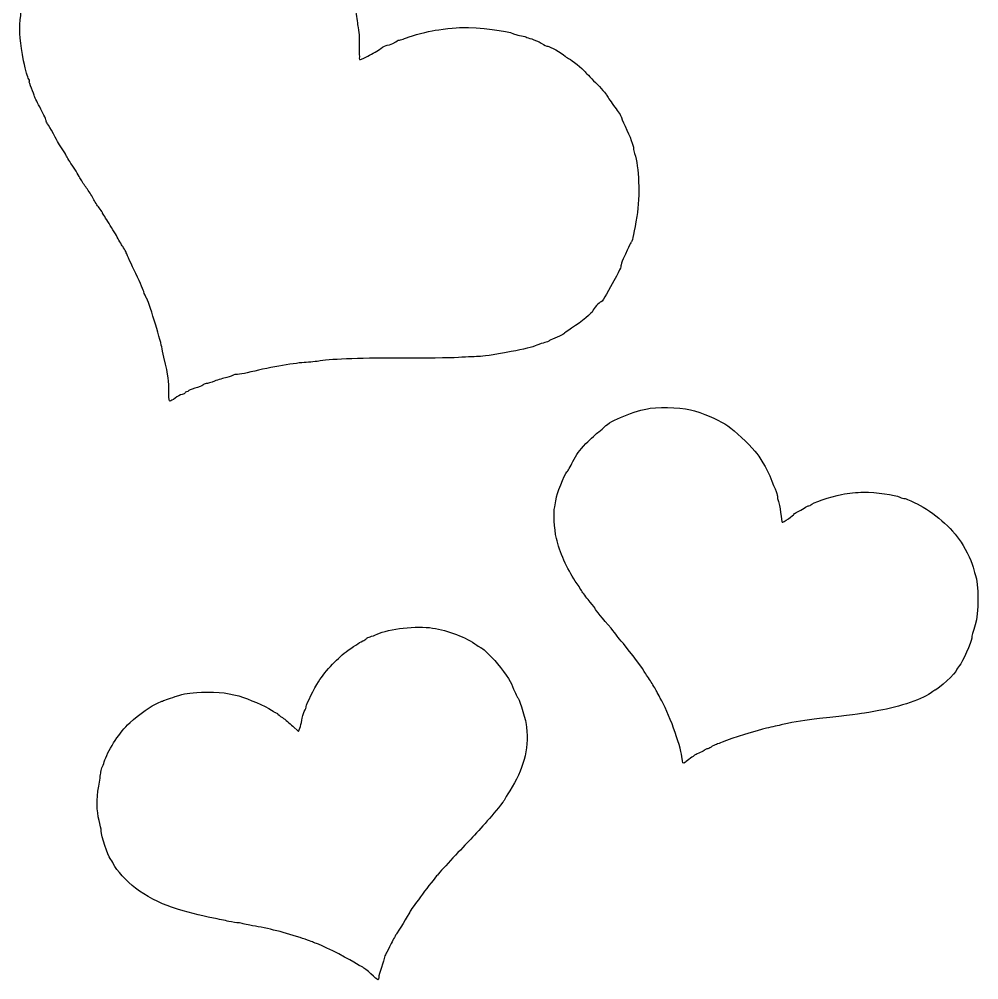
# Model space of a CAD drawing. Header units: centimetres. Extents: x -6.9 to 7, y -13.4 to 13.1.
# Drawn here: x -1.18 to 5.63, y -13.01 to -6.19 of the extents above; entities that cross this region are included whole.
import ezdxf

# ---------------------------------------------------------------- set-up
doc = ezdxf.new("R2010")
doc.units = ezdxf.units.CM
doc.header["$MEASUREMENT"] = 0
doc.layers.add('Layer 1', color=7, linetype='Continuous')

msp = doc.modelspace()

# ---------------------------------------------------------------- linework, layer by layer
at = {"layer": 'Layer 1'}
for points, knots in [([(-0.07537, -8.88031), (-0.0598, -8.86852), (-0.03747, -8.85678), (-0.02576, -8.8542), (-0.02576, -8.8542), (-0.01404, -8.85163), (-0.00445, -8.84648), (-0.00445, -8.84276), (-0.00445, -8.84276), (-0.00445, -8.83904), (0.00051, -8.83599), (0.00657, -8.83599), (0.00657, -8.83599), (0.01263, -8.83599), (0.01759, -8.83306), (0.01759, -8.82946), (0.01759, -8.82946), (0.01759, -8.82587), (0.03909, -8.81711), (0.06537, -8.81), (0.06537, -8.81), (0.09165, -8.80288), (0.11686, -8.79259), (0.12139, -8.78713), (0.12139, -8.78713), (0.12593, -8.78167), (0.13667, -8.77721), (0.14527, -8.77722), (0.14527, -8.77722), (0.15387, -8.77723), (0.18075, -8.76928), (0.20501, -8.75955), (0.20501, -8.75955), (0.22926, -8.74981), (0.26828, -8.73766), (0.29171, -8.73255), (0.29171, -8.73255), (0.31514, -8.72743), (0.336, -8.7205), (0.33808, -8.71715), (0.33808, -8.71715), (0.34015, -8.71379), (0.35383, -8.71105), (0.36849, -8.71105), (0.36849, -8.71105), (0.38314, -8.71105), (0.41354, -8.70643), (0.43604, -8.70078), (0.43604, -8.70078), (0.57369, -8.66619), (0.76025, -8.63231), (0.84074, -8.62727), (0.84074, -8.62727), (0.87914, -8.62487), (0.93041, -8.61972), (0.95466, -8.61582), (0.95466, -8.61582), (1.03907, -8.60227), (1.27243, -8.59461), (1.54262, -8.59653), (1.54262, -8.59653), (1.69219, -8.5976), (1.86913, -8.59533), (1.93582, -8.5915), (1.93582, -8.5915), (2.00252, -8.58767), (2.06858, -8.5847), (2.08263, -8.58491), (2.08263, -8.58491), (2.10458, -8.58524), (2.17098, -8.57502), (2.31065, -8.54982), (2.31065, -8.54982), (2.39548, -8.53451), (2.464, -8.51741), (2.49255, -8.50442), (2.49255, -8.50442), (2.50973, -8.4966), (2.53454, -8.48817), (2.54767, -8.4857), (2.54767, -8.4857), (2.56081, -8.48322), (2.57652, -8.47694), (2.58258, -8.47175), (2.58258, -8.47175), (2.58865, -8.46654), (2.61256, -8.45521), (2.63573, -8.44655), (2.63573, -8.44655), (2.65889, -8.4379), (2.67991, -8.42748), (2.68243, -8.42341), (2.68243, -8.42341), (2.68495, -8.41933), (2.71029, -8.40107), (2.73873, -8.38284), (2.73873, -8.38284), (2.81121, -8.33638), (2.88284, -8.27768), (2.88839, -8.2602), (2.88839, -8.2602), (2.8937, -8.24346), (2.93406, -8.20029), (2.94873, -8.19564), (2.94873, -8.19564), (2.95406, -8.19395), (2.97133, -8.1695), (2.9871, -8.14129), (2.9871, -8.14129), (3.07137, -7.99057), (3.09048, -7.953), (3.08887, -7.94124), (3.08887, -7.94124), (3.0879, -7.93414), (3.09478, -7.91179), (3.10415, -7.89158), (3.10415, -7.89158), (3.15148, -7.78958), (3.15923, -7.77371), (3.16333, -7.77031), (3.16333, -7.77031), (3.16962, -7.76511), (3.18477, -7.6932), (3.20127, -7.59025), (3.20127, -7.59025), (3.22513, -7.44142), (3.21783, -7.23592), (3.18539, -7.14287), (3.18539, -7.14287), (3.18127, -7.13104), (3.1779, -7.11448), (3.1779, -7.10606), (3.1779, -7.10606), (3.1779, -7.0868), (3.15535, -7.02728), (3.11836, -6.94889), (3.11836, -6.94889), (3.1026, -6.91549), (3.0897, -6.88457), (3.0897, -6.88018), (3.0897, -6.88018), (3.0897, -6.8758), (3.06979, -6.84579), (3.04546, -6.8135), (3.04546, -6.8135), (3.02113, -6.78121), (2.99588, -6.74433), (2.98936, -6.73155), (2.98936, -6.73155), (2.98284, -6.71876), (2.94656, -6.67749), (2.90874, -6.63983), (2.90874, -6.63983), (2.87091, -6.60217), (2.8358, -6.56568), (2.83071, -6.55873), (2.83071, -6.55873), (2.81874, -6.54241), (2.73667, -6.47611), (2.72225, -6.47112), (2.72225, -6.47112), (2.71617, -6.46901), (2.70293, -6.46009), (2.69283, -6.4513), (2.69283, -6.4513), (2.66675, -6.4286), (2.58372, -6.38125), (2.57001, -6.38125), (2.57001, -6.38125), (2.56367, -6.38125), (2.54273, -6.37156), (2.52348, -6.35971), (2.52348, -6.35971), (2.50423, -6.34787), (2.4741, -6.33433), (2.45652, -6.32963), (2.45652, -6.32963), (2.43895, -6.32492), (2.41948, -6.31849), (2.41326, -6.31532), (2.41326, -6.31532), (2.40704, -6.31216), (2.38733, -6.3071), (2.36945, -6.30408), (2.36945, -6.30408), (2.35157, -6.30106), (2.33185, -6.29585), (2.32563, -6.29251), (2.32563, -6.29251), (2.28842, -6.27251), (2.08118, -6.24706), (1.95787, -6.24736), (1.95787, -6.24736), (1.92762, -6.24743), (1.79569, -6.2625), (1.74841, -6.27129), (1.74841, -6.27129), (1.6882, -6.28247), (1.57762, -6.31373), (1.55274, -6.3266), (1.55274, -6.3266), (1.54151, -6.3324), (1.52583, -6.33715), (1.51788, -6.33715), (1.51788, -6.33715), (1.50993, -6.33715), (1.50232, -6.33963), (1.50098, -6.34266), (1.50098, -6.34266), (1.49729, -6.35095), (1.44482, -6.3739), (1.42956, -6.3739), (1.42956, -6.3739), (1.42222, -6.3739), (1.40181, -6.38433), (1.3842, -6.39709), (1.3842, -6.39709), (1.3666, -6.40984), (1.32514, -6.43419), (1.29207, -6.45121), (1.29207, -6.45121), (1.23583, -6.48014), (1.23196, -6.48114), (1.23217, -6.46661), (1.23217, -6.46661), (1.23229, -6.45806), (1.2321, -6.42461), (1.23175, -6.39227), (1.23175, -6.39227), (1.23139, -6.35994), (1.23108, -6.32356), (1.23106, -6.31143), (1.23106, -6.31143), (1.23104, -6.2993), (1.22771, -6.27119), (1.22367, -6.24896), (1.22367, -6.24896), (1.21962, -6.22673), (1.21235, -6.17712), (1.20752, -6.13871), (1.20752, -6.13871), (1.20269, -6.10031), (1.19588, -6.0652), (1.19238, -6.06069), (1.19238, -6.06069), (1.18887, -6.05618), (1.17592, -6.0165), (1.16358, -5.9725), (1.16358, -5.9725), (1.15125, -5.9285), (1.12834, -5.86605), (1.11266, -5.83371), (1.11266, -5.83371), (1.09698, -5.80137), (1.07918, -5.76254), (1.0731, -5.74743), (1.0731, -5.74743), (1.06702, -5.73231), (1.05219, -5.7075), (1.04015, -5.6923), (1.04015, -5.6923), (1.02811, -5.67711), (1.00891, -5.64769), (0.99748, -5.62694), (0.99748, -5.62694), (0.9695, -5.57613), (0.86329, -5.45945), (0.76247, -5.36877), (0.76247, -5.36877), (0.72878, -5.33847), (0.53524, -5.22002), (0.51942, -5.22002), (0.51942, -5.22002), (0.51754, -5.22002), (0.5076, -5.21341), (0.49732, -5.20532), (0.49732, -5.20532), (0.48704, -5.19724), (0.47362, -5.19062), (0.46749, -5.19062), (0.46749, -5.19062), (0.46137, -5.19062), (0.43949, -5.18248), (0.41888, -5.17253), (0.41888, -5.17253), (0.39826, -5.16257), (0.37313, -5.1526), (0.36302, -5.15036), (0.36302, -5.15036), (0.15889, -5.10514), (0.11674, -5.1), (-0.01296, -5.1045), (-0.01296, -5.1045), (-0.13881, -5.10888), (-0.18241, -5.11528), (-0.28112, -5.14388), (-0.28112, -5.14388), (-0.31405, -5.15342), (-0.34473, -5.16123), (-0.34932, -5.16123), (-0.34932, -5.16123), (-0.3539, -5.16123), (-0.38153, -5.17239), (-0.41073, -5.18603), (-0.41073, -5.18603), (-0.43992, -5.19967), (-0.47264, -5.2129), (-0.48344, -5.21542), (-0.48344, -5.21542), (-0.49425, -5.21795), (-0.51301, -5.22994), (-0.52514, -5.24207), (-0.52514, -5.24207), (-0.53727, -5.2542), (-0.54997, -5.26412), (-0.55336, -5.26412), (-0.55336, -5.26412), (-0.55676, -5.26412), (-0.57673, -5.2757), (-0.59774, -5.28984), (-0.59774, -5.28984), (-0.61875, -5.30399), (-0.63855, -5.31558), (-0.64174, -5.3156), (-0.64174, -5.3156), (-0.64493, -5.31562), (-0.65978, -5.32637), (-0.67475, -5.33949), (-0.67475, -5.33949), (-0.68972, -5.35261), (-0.72343, -5.37988), (-0.74967, -5.40009), (-0.74967, -5.40009), (-0.77591, -5.4203), (-0.79757, -5.44097), (-0.79779, -5.44602), (-0.79779, -5.44602), (-0.79802, -5.45107), (-0.80068, -5.45525), (-0.80372, -5.4553), (-0.80372, -5.4553), (-0.81242, -5.45544), (-0.8717, -5.51259), (-0.8717, -5.52084), (-0.8717, -5.52084), (-0.8717, -5.52884), (-0.91425, -5.59359), (-0.92753, -5.60581), (-0.92753, -5.60581), (-0.93196, -5.60989), (-0.94298, -5.62563), (-0.95202, -5.64078), (-0.95202, -5.64078), (-0.96105, -5.65594), (-0.97309, -5.66834), (-0.97878, -5.66834), (-0.97878, -5.66834), (-0.98446, -5.66834), (-1.00076, -5.69067), (-1.01499, -5.71795), (-1.01499, -5.71795), (-1.02923, -5.74524), (-1.05403, -5.79071), (-1.07011, -5.81901), (-1.07011, -5.81901), (-1.12059, -5.90784), (-1.12842, -5.92364), (-1.12412, -5.92795), (-1.12412, -5.92795), (-1.11861, -5.93345), (-1.13619, -6.00642), (-1.14302, -6.00642), (-1.14302, -6.00642), (-1.14773, -6.00642), (-1.17008, -6.09986), (-1.16769, -6.10959), (-1.16769, -6.10959), (-1.16716, -6.11176), (-1.1699, -6.1498), (-1.17379, -6.19411), (-1.17379, -6.19411), (-1.18143, -6.28134), (-1.17519, -6.35909), (-1.15049, -6.4843), (-1.15049, -6.4843), (-1.13582, -6.5587), (-1.12381, -6.59983), (-1.11254, -6.61428), (-1.11254, -6.61428), (-1.10873, -6.61915), (-1.10741, -6.62604), (-1.1096, -6.62959), (-1.1096, -6.62959), (-1.1118, -6.63313), (-1.10527, -6.6556), (-1.09511, -6.67952), (-1.09511, -6.67952), (-1.08494, -6.70343), (-1.07458, -6.72962), (-1.07207, -6.7377), (-1.07207, -6.7377), (-1.06957, -6.74579), (-1.04991, -6.78614), (-1.0284, -6.82737), (-1.0284, -6.82737), (-1.00689, -6.86861), (-0.98929, -6.90719), (-0.98929, -6.91312), (-0.98929, -6.91312), (-0.98929, -6.91904), (-0.98681, -6.92499), (-0.98378, -6.92634), (-0.98378, -6.92634), (-0.98075, -6.92769), (-0.96697, -6.95029), (-0.95316, -6.97656), (-0.95316, -6.97656), (-0.90997, -7.05874), (-0.90498, -7.0674), (-0.87697, -7.10876), (-0.87697, -7.10876), (-0.86194, -7.13093), (-0.84965, -7.15176), (-0.84965, -7.15504), (-0.84965, -7.15504), (-0.84965, -7.15832), (-0.82986, -7.19064), (-0.80567, -7.22687), (-0.80567, -7.22687), (-0.78148, -7.26309), (-0.75469, -7.30644), (-0.74614, -7.3232), (-0.74614, -7.3232), (-0.73759, -7.33996), (-0.71833, -7.36919), (-0.70334, -7.38815), (-0.70334, -7.38815), (-0.68836, -7.40711), (-0.66727, -7.44049), (-0.65649, -7.46234), (-0.65649, -7.46234), (-0.64571, -7.48418), (-0.62689, -7.51363), (-0.61467, -7.52778), (-0.61467, -7.52778), (-0.60245, -7.54193), (-0.59244, -7.55601), (-0.59243, -7.55908), (-0.59243, -7.55908), (-0.59242, -7.56215), (-0.57451, -7.59212), (-0.55263, -7.62569), (-0.55263, -7.62569), (-0.53075, -7.65926), (-0.50059, -7.70967), (-0.48561, -7.73771), (-0.48561, -7.73771), (-0.47063, -7.76575), (-0.4505, -7.79921), (-0.44087, -7.81208), (-0.44087, -7.81208), (-0.43125, -7.82495), (-0.42338, -7.83919), (-0.42338, -7.84372), (-0.42338, -7.84372), (-0.42338, -7.84825), (-0.39725, -7.90569), (-0.36531, -7.97137), (-0.36531, -7.97137), (-0.33338, -8.03705), (-0.30304, -8.10549), (-0.2979, -8.12347), (-0.2979, -8.12347), (-0.29276, -8.14145), (-0.28463, -8.16112), (-0.27984, -8.16719), (-0.27984, -8.16719), (-0.26521, -8.18572), (-0.18012, -8.45703), (-0.17035, -8.51629), (-0.17035, -8.51629), (-0.16835, -8.52842), (-0.16133, -8.56149), (-0.15475, -8.58979), (-0.15475, -8.58979), (-0.12064, -8.73646), (-0.11962, -8.74411), (-0.11981, -8.85253), (-0.11981, -8.85253), (-0.11987, -8.88399), (-0.11693, -8.90207), (-0.11179, -8.90194), (-0.11179, -8.90194), (-0.10732, -8.90182), (-0.09093, -8.89209), (-0.07537, -8.88031)], [0, 0, 0, 0, 0.008, 0.008, 0.008, 0.008, 0.016, 0.016, 0.016, 0.016, 0.024, 0.024, 0.024, 0.024, 0.032, 0.032, 0.032, 0.032, 0.04, 0.04, 0.04, 0.04, 0.048, 0.048, 0.048, 0.048, 0.056, 0.056, 0.056, 0.056, 0.064, 0.064, 0.064, 0.064, 0.072, 0.072, 0.072, 0.072, 0.08, 0.08, 0.08, 0.08, 0.088, 0.088, 0.088, 0.088, 0.096, 0.096, 0.096, 0.096, 0.104, 0.104, 0.104, 0.104, 0.112, 0.112, 0.112, 0.112, 0.12, 0.12, 0.12, 0.12, 0.128, 0.128, 0.128, 0.128, 0.136, 0.136, 0.136, 0.136, 0.144, 0.144, 0.144, 0.144, 0.152, 0.152, 0.152, 0.152, 0.16, 0.16, 0.16, 0.16, 0.168, 0.168, 0.168, 0.168, 0.176, 0.176, 0.176, 0.176, 0.184, 0.184, 0.184, 0.184, 0.192, 0.192, 0.192, 0.192, 0.2, 0.2, 0.2, 0.2, 0.208, 0.208, 0.208, 0.208, 0.216, 0.216, 0.216, 0.216, 0.224, 0.224, 0.224, 0.224, 0.232, 0.232, 0.232, 0.232, 0.24, 0.24, 0.24, 0.24, 0.248, 0.248, 0.248, 0.248, 0.256, 0.256, 0.256, 0.256, 0.264, 0.264, 0.264, 0.264, 0.272, 0.272, 0.272, 0.272, 0.28, 0.28, 0.28, 0.28, 0.288, 0.288, 0.288, 0.288, 0.296, 0.296, 0.296, 0.296, 0.304, 0.304, 0.304, 0.304, 0.312, 0.312, 0.312, 0.312, 0.32, 0.32, 0.32, 0.32, 0.328, 0.328, 0.328, 0.328, 0.336, 0.336, 0.336, 0.336, 0.344, 0.344, 0.344, 0.344, 0.352, 0.352, 0.352, 0.352, 0.36, 0.36, 0.36, 0.36, 0.368, 0.368, 0.368, 0.368, 0.376, 0.376, 0.376, 0.376, 0.384, 0.384, 0.384, 0.384, 0.392, 0.392, 0.392, 0.392, 0.4, 0.4, 0.4, 0.4, 0.408, 0.408, 0.408, 0.408, 0.416, 0.416, 0.416, 0.416, 0.424, 0.424, 0.424, 0.424, 0.432, 0.432, 0.432, 0.432, 0.44, 0.44, 0.44, 0.44, 0.448, 0.448, 0.448, 0.448, 0.456, 0.456, 0.456, 0.456, 0.464, 0.464, 0.464, 0.464, 0.472, 0.472, 0.472, 0.472, 0.48, 0.48, 0.48, 0.48, 0.488, 0.488, 0.488, 0.488, 0.496, 0.496, 0.496, 0.496, 0.504, 0.504, 0.504, 0.504, 0.512, 0.512, 0.512, 0.512, 0.52, 0.52, 0.52, 0.52, 0.528, 0.528, 0.528, 0.528, 0.536, 0.536, 0.536, 0.536, 0.544, 0.544, 0.544, 0.544, 0.552, 0.552, 0.552, 0.552, 0.56, 0.56, 0.56, 0.56, 0.568, 0.568, 0.568, 0.568, 0.576, 0.576, 0.576, 0.576, 0.584, 0.584, 0.584, 0.584, 0.592, 0.592, 0.592, 0.592, 0.6, 0.6, 0.6, 0.6, 0.608, 0.608, 0.608, 0.608, 0.616, 0.616, 0.616, 0.616, 0.624, 0.624, 0.624, 0.624, 0.632, 0.632, 0.632, 0.632, 0.64, 0.64, 0.64, 0.64, 0.648, 0.648, 0.648, 0.648, 0.656, 0.656, 0.656, 0.656, 0.664, 0.664, 0.664, 0.664, 0.672, 0.672, 0.672, 0.672, 0.68, 0.68, 0.68, 0.68, 0.688, 0.688, 0.688, 0.688, 0.696, 0.696, 0.696, 0.696, 0.704, 0.704, 0.704, 0.704, 0.712, 0.712, 0.712, 0.712, 0.72, 0.72, 0.72, 0.72, 0.728, 0.728, 0.728, 0.728, 0.736, 0.736, 0.736, 0.736, 0.744, 0.744, 0.744, 0.744, 0.752, 0.752, 0.752, 0.752, 0.76, 0.76, 0.76, 0.76, 0.768, 0.768, 0.768, 0.768, 0.776, 0.776, 0.776, 0.776, 0.784, 0.784, 0.784, 0.784, 0.792, 0.792, 0.792, 0.792, 0.8, 0.8, 0.8, 0.8, 0.808, 0.808, 0.808, 0.808, 0.816, 0.816, 0.816, 0.816, 0.824, 0.824, 0.824, 0.824, 0.832, 0.832, 0.832, 0.832, 0.84, 0.84, 0.84, 0.84, 0.848, 0.848, 0.848, 0.848, 0.856, 0.856, 0.856, 0.856, 0.864, 0.864, 0.864, 0.864, 0.872, 0.872, 0.872, 0.872, 0.88, 0.88, 0.88, 0.88, 0.888, 0.888, 0.888, 0.888, 0.896, 0.896, 0.896, 0.896, 0.904, 0.904, 0.904, 0.904, 0.912, 0.912, 0.912, 0.912, 0.92, 0.92, 0.92, 0.92, 0.928, 0.928, 0.928, 0.928, 0.936, 0.936, 0.936, 0.936, 0.944, 0.944, 0.944, 0.944, 0.952, 0.952, 0.952, 0.952, 0.96, 0.96, 0.96, 0.96, 0.968, 0.968, 0.968, 0.968, 0.976, 0.976, 0.976, 0.976, 0.984, 0.984, 0.984, 0.984, 1, 1, 1, 1]), ([(3.54668, -11.46505), (3.55203, -11.45986), (3.56797, -11.44762), (3.58212, -11.43784), (3.58212, -11.43784), (3.59627, -11.42807), (3.6095, -11.41806), (3.61152, -11.41562), (3.61152, -11.41562), (3.61354, -11.41317), (3.62677, -11.40668), (3.64092, -11.40119), (3.64092, -11.40119), (3.65506, -11.3957), (3.67186, -11.3868), (3.67824, -11.3814), (3.67824, -11.3814), (3.68462, -11.376), (3.69404, -11.37159), (3.69916, -11.37159), (3.69916, -11.37159), (3.70428, -11.37159), (3.71725, -11.3654), (3.72798, -11.35785), (3.72798, -11.35785), (3.73871, -11.3503), (3.75575, -11.34166), (3.76586, -11.33866), (3.76586, -11.33866), (3.77596, -11.33566), (3.79415, -11.32915), (3.80628, -11.3242), (3.80628, -11.3242), (3.8784, -11.29477), (4.05544, -11.23866), (4.12231, -11.22404), (4.12231, -11.22404), (4.15869, -11.21608), (4.20995, -11.20464), (4.23623, -11.19861), (4.23623, -11.19861), (4.32838, -11.17747), (4.39514, -11.16638), (4.49714, -11.15526), (4.49714, -11.15526), (4.71082, -11.13196), (4.79949, -11.12124), (4.83154, -11.11485), (4.83154, -11.11485), (4.84973, -11.11122), (4.88942, -11.10421), (4.91974, -11.09926), (4.91974, -11.09926), (5.05829, -11.07667), (5.24931, -11.01021), (5.29354, -10.96922), (5.29354, -10.96922), (5.30337, -10.96011), (5.31472, -10.95266), (5.31876, -10.95266), (5.31876, -10.95266), (5.33698, -10.95266), (5.47095, -10.82758), (5.47095, -10.81058), (5.47095, -10.81058), (5.47095, -10.80537), (5.48032, -10.79139), (5.49176, -10.7795), (5.49176, -10.7795), (5.51094, -10.75959), (5.57696, -10.61073), (5.57794, -10.58518), (5.57794, -10.58518), (5.57849, -10.57093), (5.5867, -10.54007), (5.60336, -10.48964), (5.60336, -10.48964), (5.62812, -10.41466), (5.62787, -10.19484), (5.60294, -10.13319), (5.60294, -10.13319), (5.59967, -10.1251), (5.59537, -10.11022), (5.59337, -10.10012), (5.59337, -10.10012), (5.58414, -10.05334), (5.54306, -9.96341), (5.5029, -9.90208), (5.5029, -9.90208), (5.43771, -9.80252), (5.30582, -9.6876), (5.19047, -9.62986), (5.19047, -9.62986), (5.14998, -9.60958), (5.11036, -9.593), (5.10244, -9.593), (5.10244, -9.593), (5.09452, -9.593), (5.07911, -9.58853), (5.0682, -9.58307), (5.0682, -9.58307), (5.03586, -9.5669), (4.8978, -9.54802), (4.81194, -9.54802), (4.81194, -9.54802), (4.75886, -9.54802), (4.70621, -9.55333), (4.65502, -9.56386), (4.65502, -9.56386), (4.57706, -9.57989), (4.44039, -9.62612), (4.43589, -9.63799), (4.43589, -9.63799), (4.43454, -9.64154), (4.42854, -9.64444), (4.42254, -9.64444), (4.42254, -9.64444), (4.41654, -9.64444), (4.40111, -9.65218), (4.38824, -9.66164), (4.38824, -9.66164), (4.37537, -9.6711), (4.3541, -9.68308), (4.34096, -9.68826), (4.34096, -9.68826), (4.32782, -9.69344), (4.31707, -9.70018), (4.31707, -9.70324), (4.31707, -9.70324), (4.31707, -9.71016), (4.23729, -9.76563), (4.23338, -9.76142), (4.23338, -9.76142), (4.23181, -9.75974), (4.22665, -9.72883), (4.22191, -9.69273), (4.22191, -9.69273), (4.21716, -9.65663), (4.21018, -9.6213), (4.20638, -9.61421), (4.20638, -9.61421), (4.20259, -9.60711), (4.19948, -9.59345), (4.19948, -9.58385), (4.19948, -9.58385), (4.19948, -9.56776), (4.19019, -9.5419), (4.14465, -9.43131), (4.14465, -9.43131), (4.12574, -9.38538), (4.06999, -9.2925), (4.03972, -9.25648), (4.03972, -9.25648), (3.9934, -9.20136), (3.89829, -9.1129), (3.84765, -9.07783), (3.84765, -9.07783), (3.79284, -9.03988), (3.71212, -9.00329), (3.61152, -8.97081), (3.61152, -8.97081), (3.54342, -8.94882), (3.39035, -8.93988), (3.2972, -8.95245), (3.2972, -8.95245), (3.18957, -8.96698), (3.00989, -9.03966), (2.97208, -9.08396), (2.97208, -9.08396), (2.96601, -9.09108), (2.94782, -9.10659), (2.93166, -9.11843), (2.93166, -9.11843), (2.91551, -9.13027), (2.87456, -9.16831), (2.84067, -9.20295), (2.84067, -9.20295), (2.79153, -9.25318), (2.77269, -9.27907), (2.7477, -9.33074), (2.7477, -9.33074), (2.73046, -9.36638), (2.71151, -9.39945), (2.70559, -9.40423), (2.70559, -9.40423), (2.69, -9.41683), (2.62838, -9.57048), (2.62802, -9.59764), (2.62802, -9.59764), (2.62785, -9.61031), (2.62381, -9.63511), (2.61905, -9.65277), (2.61905, -9.65277), (2.60889, -9.69042), (2.61508, -9.80811), (2.6308, -9.87595), (2.6308, -9.87595), (2.65286, -9.97117), (2.70686, -10.09317), (2.76501, -10.17913), (2.76501, -10.17913), (2.78072, -10.20237), (2.80299, -10.23627), (2.81449, -10.25446), (2.81449, -10.25446), (2.82598, -10.27265), (2.85127, -10.30628), (2.87068, -10.32921), (2.87068, -10.32921), (2.89008, -10.35213), (2.90596, -10.3729), (2.90596, -10.37536), (2.90596, -10.37536), (2.90596, -10.37995), (2.96318, -10.45065), (3.01836, -10.51425), (3.01836, -10.51425), (3.03537, -10.53385), (3.05259, -10.55589), (3.05663, -10.56322), (3.05663, -10.56322), (3.06067, -10.57056), (3.07572, -10.58925), (3.09008, -10.60476), (3.09008, -10.60476), (3.12464, -10.64211), (3.22871, -10.77869), (3.25435, -10.82037), (3.25435, -10.82037), (3.26554, -10.83856), (3.28768, -10.87329), (3.30353, -10.89754), (3.30353, -10.89754), (3.31939, -10.92179), (3.33891, -10.95487), (3.34691, -10.97104), (3.34691, -10.97104), (3.35491, -10.9872), (3.36443, -11.00539), (3.36807, -11.01146), (3.36807, -11.01146), (3.42418, -11.10481), (3.51356, -11.34667), (3.52082, -11.42479), (3.52082, -11.42479), (3.52553, -11.47547), (3.52953, -11.4817), (3.54668, -11.46505)], [0, 0, 0, 0, 0.015873, 0.015873, 0.015873, 0.015873, 0.031746, 0.031746, 0.031746, 0.031746, 0.047619, 0.047619, 0.047619, 0.047619, 0.0634921, 0.0634921, 0.0634921, 0.0634921, 0.0793651, 0.0793651, 0.0793651, 0.0793651, 0.0952381, 0.0952381, 0.0952381, 0.0952381, 0.1111111, 0.1111111, 0.1111111, 0.1111111, 0.1269841, 0.1269841, 0.1269841, 0.1269841, 0.1428571, 0.1428571, 0.1428571, 0.1428571, 0.1587302, 0.1587302, 0.1587302, 0.1587302, 0.1746032, 0.1746032, 0.1746032, 0.1746032, 0.1904762, 0.1904762, 0.1904762, 0.1904762, 0.2063492, 0.2063492, 0.2063492, 0.2063492, 0.2222222, 0.2222222, 0.2222222, 0.2222222, 0.2380952, 0.2380952, 0.2380952, 0.2380952, 0.2539683, 0.2539683, 0.2539683, 0.2539683, 0.2698413, 0.2698413, 0.2698413, 0.2698413, 0.2857143, 0.2857143, 0.2857143, 0.2857143, 0.3015873, 0.3015873, 0.3015873, 0.3015873, 0.3174603, 0.3174603, 0.3174603, 0.3174603, 0.3333333, 0.3333333, 0.3333333, 0.3333333, 0.3492063, 0.3492063, 0.3492063, 0.3492063, 0.3650794, 0.3650794, 0.3650794, 0.3650794, 0.3809524, 0.3809524, 0.3809524, 0.3809524, 0.3968254, 0.3968254, 0.3968254, 0.3968254, 0.4126984, 0.4126984, 0.4126984, 0.4126984, 0.4285714, 0.4285714, 0.4285714, 0.4285714, 0.4444444, 0.4444444, 0.4444444, 0.4444444, 0.4603175, 0.4603175, 0.4603175, 0.4603175, 0.4761905, 0.4761905, 0.4761905, 0.4761905, 0.4920635, 0.4920635, 0.4920635, 0.4920635, 0.5079365, 0.5079365, 0.5079365, 0.5079365, 0.5238095, 0.5238095, 0.5238095, 0.5238095, 0.5396825, 0.5396825, 0.5396825, 0.5396825, 0.5555556, 0.5555556, 0.5555556, 0.5555556, 0.5714286, 0.5714286, 0.5714286, 0.5714286, 0.5873016, 0.5873016, 0.5873016, 0.5873016, 0.6031746, 0.6031746, 0.6031746, 0.6031746, 0.6190476, 0.6190476, 0.6190476, 0.6190476, 0.6349206, 0.6349206, 0.6349206, 0.6349206, 0.6507937, 0.6507937, 0.6507937, 0.6507937, 0.6666667, 0.6666667, 0.6666667, 0.6666667, 0.6825397, 0.6825397, 0.6825397, 0.6825397, 0.6984127, 0.6984127, 0.6984127, 0.6984127, 0.7142857, 0.7142857, 0.7142857, 0.7142857, 0.7301587, 0.7301587, 0.7301587, 0.7301587, 0.7460317, 0.7460317, 0.7460317, 0.7460317, 0.7619048, 0.7619048, 0.7619048, 0.7619048, 0.7777778, 0.7777778, 0.7777778, 0.7777778, 0.7936508, 0.7936508, 0.7936508, 0.7936508, 0.8095238, 0.8095238, 0.8095238, 0.8095238, 0.8253968, 0.8253968, 0.8253968, 0.8253968, 0.8412698, 0.8412698, 0.8412698, 0.8412698, 0.8571429, 0.8571429, 0.8571429, 0.8571429, 0.8730159, 0.8730159, 0.8730159, 0.8730159, 0.8888889, 0.8888889, 0.8888889, 0.8888889, 0.9047619, 0.9047619, 0.9047619, 0.9047619, 0.9206349, 0.9206349, 0.9206349, 0.9206349, 0.9365079, 0.9365079, 0.9365079, 0.9365079, 0.952381, 0.952381, 0.952381, 0.952381, 0.968254, 0.968254, 0.968254, 0.968254, 1, 1, 1, 1]), ([(1.36991, -12.99374), (1.36991, -12.9845), (1.37841, -12.95225), (1.3888, -12.92208), (1.3888, -12.92208), (1.39918, -12.89191), (1.40955, -12.85895), (1.41183, -12.84884), (1.41183, -12.84884), (1.41411, -12.83874), (1.41903, -12.82659), (1.42276, -12.82186), (1.42276, -12.82186), (1.4265, -12.81712), (1.44248, -12.7865), (1.45829, -12.75382), (1.45829, -12.75382), (1.47409, -12.72113), (1.49059, -12.69028), (1.49494, -12.68526), (1.49494, -12.68526), (1.50479, -12.67391), (1.58037, -12.54915), (1.58953, -12.52914), (1.58953, -12.52914), (1.59751, -12.51172), (1.72021, -12.3471), (1.7805, -12.27294), (1.7805, -12.27294), (1.80276, -12.24554), (1.94394, -12.09313), (2.00932, -12.02591), (2.00932, -12.02591), (2.07917, -11.95409), (2.1668, -11.8538), (2.25035, -11.75009), (2.25035, -11.75009), (2.25361, -11.74604), (2.25862, -11.73778), (2.26149, -11.73171), (2.26149, -11.73171), (2.26436, -11.72565), (2.28154, -11.69754), (2.29967, -11.66924), (2.29967, -11.66924), (2.39704, -11.51725), (2.4337, -11.37915), (2.41964, -11.21724), (2.41964, -11.21724), (2.41589, -11.17403), (2.37374, -11.02977), (2.35951, -11.01146), (2.35951, -11.01146), (2.34907, -10.99802), (2.33216, -10.9621), (2.31149, -10.90944), (2.31149, -10.90944), (2.29666, -10.87165), (2.22275, -10.77144), (2.17347, -10.7223), (2.17347, -10.7223), (2.12236, -10.67134), (2.10018, -10.65133), (2.09481, -10.65133), (2.09481, -10.65133), (2.09172, -10.65133), (2.07866, -10.64351), (2.06579, -10.63395), (2.06579, -10.63395), (1.99261, -10.5796), (1.85884, -10.5278), (1.75209, -10.51247), (1.75209, -10.51247), (1.63801, -10.49609), (1.44274, -10.51759), (1.35896, -10.55575), (1.35896, -10.55575), (1.34247, -10.56326), (1.31997, -10.57167), (1.30895, -10.57444), (1.30895, -10.57444), (1.29794, -10.5772), (1.28698, -10.58261), (1.28461, -10.58645), (1.28461, -10.58645), (1.28223, -10.5903), (1.27317, -10.59649), (1.26446, -10.60021), (1.26446, -10.60021), (1.24425, -10.60886), (1.20697, -10.63229), (1.15229, -10.67073), (1.15229, -10.67073), (1.08207, -10.72009), (0.9959, -10.81151), (0.94139, -10.89448), (0.94139, -10.89448), (0.91327, -10.93729), (0.85544, -11.05524), (0.85544, -11.06979), (0.85544, -11.06979), (0.85544, -11.07441), (0.8493, -11.09046), (0.84179, -11.10546), (0.84179, -11.10546), (0.83428, -11.12045), (0.8261, -11.14824), (0.82361, -11.16719), (0.82361, -11.16719), (0.82113, -11.18615), (0.81487, -11.21194), (0.80971, -11.2245), (0.80971, -11.2245), (0.80971, -11.2245), (0.80032, -11.24734), (0.80032, -11.24734), (0.80032, -11.24734), (0.80032, -11.24734), (0.7599, -11.2096), (0.7599, -11.2096), (0.7599, -11.2096), (0.73767, -11.18885), (0.70459, -11.1616), (0.6864, -11.14905), (0.6864, -11.14905), (0.66821, -11.1365), (0.65223, -11.12356), (0.65088, -11.12029), (0.65088, -11.12029), (0.64953, -11.11702), (0.64483, -11.11435), (0.64043, -11.11435), (0.64043, -11.11435), (0.63604, -11.11435), (0.62707, -11.10949), (0.6205, -11.10355), (0.6205, -11.10355), (0.60029, -11.08526), (0.48047, -11.02954), (0.41079, -11.00603), (0.41079, -11.00603), (0.31647, -10.97421), (0.2369, -10.9644), (0.11184, -10.9692), (0.11184, -10.9692), (0.01699, -10.97283), (-0.00144, -10.97585), (-0.07427, -10.99964), (-0.07427, -10.99964), (-0.11874, -11.01417), (-0.16173, -11.02909), (-0.16982, -11.03279), (-0.16982, -11.03279), (-0.1779, -11.0365), (-0.20038, -11.04681), (-0.21977, -11.05571), (-0.21977, -11.05571), (-0.25875, -11.07361), (-0.37034, -11.15731), (-0.41287, -11.20054), (-0.41287, -11.20054), (-0.47889, -11.26766), (-0.55439, -11.38798), (-0.57785, -11.46345), (-0.57785, -11.46345), (-0.58287, -11.47962), (-0.58949, -11.49616), (-0.59255, -11.5002), (-0.59255, -11.5002), (-0.59561, -11.50424), (-0.59984, -11.52078), (-0.60194, -11.53695), (-0.60194, -11.53695), (-0.60405, -11.55312), (-0.61101, -11.59777), (-0.61742, -11.63617), (-0.61742, -11.63617), (-0.63313, -11.73039), (-0.63209, -11.81129), (-0.61429, -11.87821), (-0.61429, -11.87821), (-0.6063, -11.90825), (-0.59977, -11.94266), (-0.59977, -11.95468), (-0.59977, -11.95468), (-0.59977, -11.9843), (-0.55053, -12.13477), (-0.53613, -12.14918), (-0.53613, -12.14918), (-0.52977, -12.15554), (-0.51869, -12.17417), (-0.51151, -12.1906), (-0.51151, -12.1906), (-0.49537, -12.22748), (-0.41449, -12.31596), (-0.35685, -12.3598), (-0.35685, -12.3598), (-0.28275, -12.41616), (-0.18443, -12.46778), (-0.1, -12.49468), (-0.1, -12.49468), (0.01833, -12.53237), (0.0906, -12.55137), (0.19766, -12.57295), (0.19766, -12.57295), (0.23, -12.57946), (0.27842, -12.58963), (0.30528, -12.59555), (0.30528, -12.59555), (0.33213, -12.60147), (0.36251, -12.60631), (0.37278, -12.60631), (0.37278, -12.60631), (0.38306, -12.60631), (0.39912, -12.60921), (0.40848, -12.61276), (0.40848, -12.61276), (0.41784, -12.61631), (0.43872, -12.62114), (0.45489, -12.6235), (0.45489, -12.6235), (0.55898, -12.63869), (0.68257, -12.66886), (0.81134, -12.71053), (0.81134, -12.71053), (0.86187, -12.72688), (0.90636, -12.7432), (0.9102, -12.74678), (0.9102, -12.74678), (0.91404, -12.75036), (0.9223, -12.75333), (0.92857, -12.75337), (0.92857, -12.75337), (0.94315, -12.75348), (1.1309, -12.84726), (1.19352, -12.88572), (1.19352, -12.88572), (1.2198, -12.90186), (1.24791, -12.91801), (1.25599, -12.9216), (1.25599, -12.9216), (1.26408, -12.9252), (1.29053, -12.94662), (1.31479, -12.96922), (1.31479, -12.96922), (1.33904, -12.99182), (1.36137, -13.01036), (1.3644, -13.01042), (1.3644, -13.01042), (1.36743, -13.01048), (1.36991, -13.00297), (1.36991, -12.99374)], [0, 0, 0, 0, 0.015625, 0.015625, 0.015625, 0.015625, 0.03125, 0.03125, 0.03125, 0.03125, 0.046875, 0.046875, 0.046875, 0.046875, 0.0625, 0.0625, 0.0625, 0.0625, 0.078125, 0.078125, 0.078125, 0.078125, 0.09375, 0.09375, 0.09375, 0.09375, 0.109375, 0.109375, 0.109375, 0.109375, 0.125, 0.125, 0.125, 0.125, 0.140625, 0.140625, 0.140625, 0.140625, 0.15625, 0.15625, 0.15625, 0.15625, 0.171875, 0.171875, 0.171875, 0.171875, 0.1875, 0.1875, 0.1875, 0.1875, 0.203125, 0.203125, 0.203125, 0.203125, 0.21875, 0.21875, 0.21875, 0.21875, 0.234375, 0.234375, 0.234375, 0.234375, 0.25, 0.25, 0.25, 0.25, 0.265625, 0.265625, 0.265625, 0.265625, 0.28125, 0.28125, 0.28125, 0.28125, 0.296875, 0.296875, 0.296875, 0.296875, 0.3125, 0.3125, 0.3125, 0.3125, 0.328125, 0.328125, 0.328125, 0.328125, 0.34375, 0.34375, 0.34375, 0.34375, 0.359375, 0.359375, 0.359375, 0.359375, 0.375, 0.375, 0.375, 0.375, 0.390625, 0.390625, 0.390625, 0.390625, 0.40625, 0.40625, 0.40625, 0.40625, 0.421875, 0.421875, 0.421875, 0.421875, 0.4375, 0.4375, 0.4375, 0.4375, 0.453125, 0.453125, 0.453125, 0.453125, 0.46875, 0.46875, 0.46875, 0.46875, 0.484375, 0.484375, 0.484375, 0.484375, 0.5, 0.5, 0.5, 0.5, 0.515625, 0.515625, 0.515625, 0.515625, 0.53125, 0.53125, 0.53125, 0.53125, 0.546875, 0.546875, 0.546875, 0.546875, 0.5625, 0.5625, 0.5625, 0.5625, 0.578125, 0.578125, 0.578125, 0.578125, 0.59375, 0.59375, 0.59375, 0.59375, 0.609375, 0.609375, 0.609375, 0.609375, 0.625, 0.625, 0.625, 0.625, 0.640625, 0.640625, 0.640625, 0.640625, 0.65625, 0.65625, 0.65625, 0.65625, 0.671875, 0.671875, 0.671875, 0.671875, 0.6875, 0.6875, 0.6875, 0.6875, 0.703125, 0.703125, 0.703125, 0.703125, 0.71875, 0.71875, 0.71875, 0.71875, 0.734375, 0.734375, 0.734375, 0.734375, 0.75, 0.75, 0.75, 0.75, 0.765625, 0.765625, 0.765625, 0.765625, 0.78125, 0.78125, 0.78125, 0.78125, 0.796875, 0.796875, 0.796875, 0.796875, 0.8125, 0.8125, 0.8125, 0.8125, 0.828125, 0.828125, 0.828125, 0.828125, 0.84375, 0.84375, 0.84375, 0.84375, 0.859375, 0.859375, 0.859375, 0.859375, 0.875, 0.875, 0.875, 0.875, 0.890625, 0.890625, 0.890625, 0.890625, 0.90625, 0.90625, 0.90625, 0.90625, 0.921875, 0.921875, 0.921875, 0.921875, 0.9375, 0.9375, 0.9375, 0.9375, 0.953125, 0.953125, 0.953125, 0.953125, 0.96875, 0.96875, 0.96875, 0.96875, 1, 1, 1, 1])]:
    msp.add_open_spline(points, degree=3, knots=knots, dxfattribs=at)

doc.saveas('drawing.dxf')
